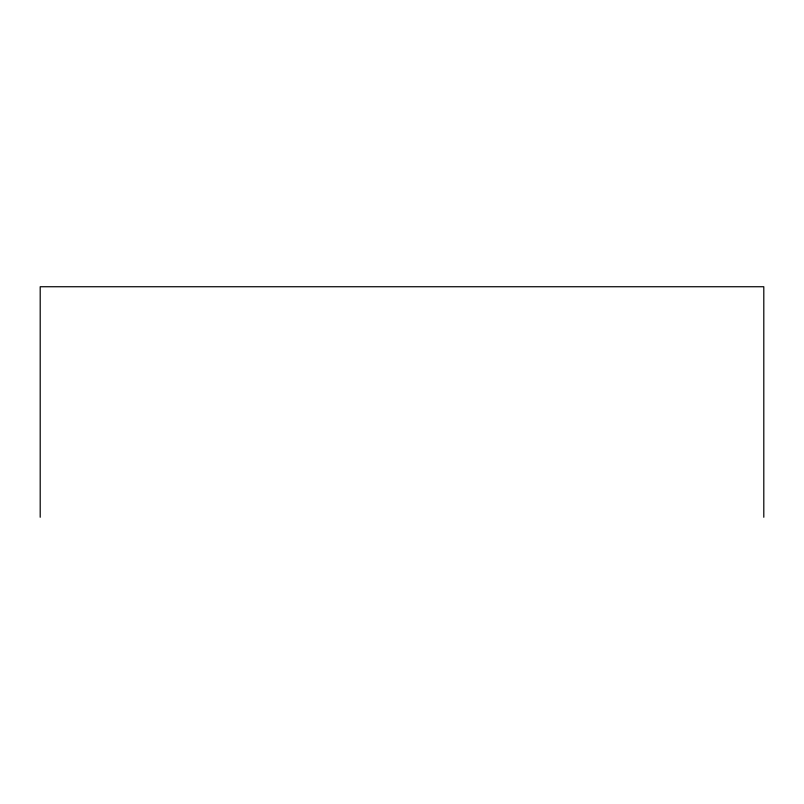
<?xml version="1.0" encoding="UTF-8"?>
<svg xmlns="http://www.w3.org/2000/svg" width="804" height="804" viewBox="0 0 804 804"><rect width="100%" height="100%" fill="white"/><g stroke="black" fill="none" stroke-linecap="round" stroke-linejoin="round"><path stroke-width="1.21" d="M763.8 517.263L763.8 286.737L40.2 286.737L40.2 517.263"/></g></svg>
